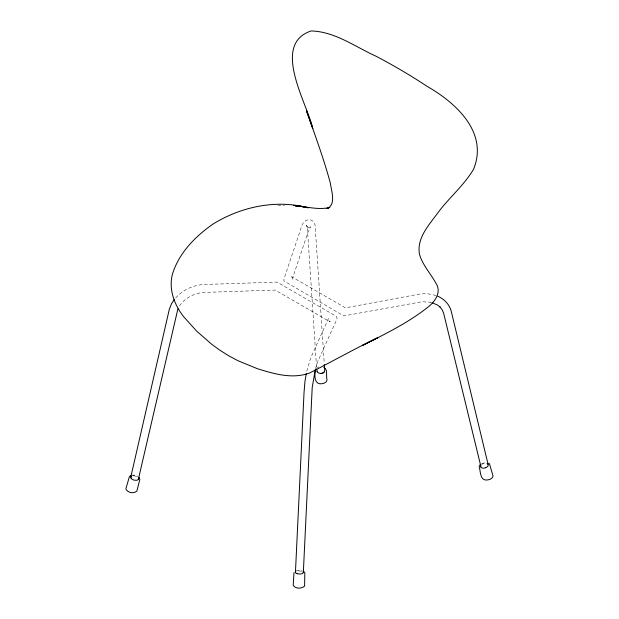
<?xml version="1.0" encoding="UTF-8"?>
<svg xmlns="http://www.w3.org/2000/svg" width="619" height="619" viewBox="0 0 619 619"><rect width="100%" height="100%" fill="white"/><g stroke="black" fill="none" stroke-linecap="round" stroke-linejoin="round"><path stroke-width="0.46" stroke-dasharray="3.1 2.32" d="M306.761 371.23L310.506 358.393L328.557 318.313L328.612 320.441L330.221 321.872L275.161 290.071L204.587 292.392C194.351 292.926 184.013 298.172 178.744 307.163M315.489 368.731L317.887 361.241L336.891 319.249L337.084 318.151L336.194 316.286L277.041 282.102L204.332 284.485C193.182 285.026 182.164 290.079 174.991 298.722M316.247 368.529L318.808 366.935M481.497 463.561L486.31 462.378M296.099 570.803L299.085 570.439L302.296 570.857M132.474 475.81L133.619 475.725M131.77 475.09L134.896 475.199L137.82 476.375M277.807 205.655L284.485 205.493M133.603 475.732L136.025 476.235L137.851 477.411M301.577 571.26L299.147 570.95A3.969 1.524 1.9 0 0 296.091 571.554M430.445 302.142L430.94 302.265L422.034 301.724L343.824 315.914L283.889 280.941L283.951 278.991L300.695 229.254C302.737 216.751 316.348 216.178 315.419 230.036L324.255 363.577M436.016 295.681C429.478 293.205 422.228 293.344 415.473 294.799L345.503 307.86L291.595 276.716L292.377 278.38L292.122 279.401L307.983 232.28L310.707 226.686L309.763 227.366L310.707 226.887L308.324 227.25L307.148 226.84L307.96 227.158L306.359 225.44L307.047 226.608L306.745 225.502L307.527 230.578L316.688 368.893M481.381 464.73A3.969 2.337 -15.7 0 1 482.255 464.072L484.607 463.26A3.969 2.337 -15.7 0 1 486.82 463.383"/><path stroke-width="0.93" d="M297.221 573.689A3.969 1.524 1.9 0 1 295.433 572.459L304.045 392.415L304.919 381.675L306.258 373.791M294.01 572.552L293.197 585.334C295.325 588.963 301.817 588.948 304.61 586.046L304.819 572.598L303.62 571.383M315.543 369.721C314.243 376.228 314.212 385.869 323.327 383.432C325.107 382.929 327.056 381.629 327.002 379.563C325.733 375.725 328.248 369.442 323.745 367.206M316.951 369.876L317.098 371.694M315.272 369.613L312.2 387.595L303.341 572.49A3.969 1.524 1.9 0 0 303.086 572.018M295.456 572.459L295.596 571.979M303.364 572.49L302.706 573.403A3.969 1.524 1.9 0 1 299.65 574.006L297.236 573.689M177.908 308.827L138.463 478.882A3.969 2.151 15.1 0 1 136.753 480.259L134.385 480.182A3.969 2.151 15.1 0 1 131.39 478.634M317.083 371.694L318.615 373.048L321.029 373.481A3.969 2.94 -2.1 0 0 324.085 372.104L324.72 370.301L324.317 364.537M174.372 299.395L171.494 303.859L169.327 309.26L130.756 477.179L131.406 478.634M480.29 464.467L479.137 466.525C480.661 471.221 479.872 480.917 487.161 479.973C489.521 479.74 492.445 478.719 493.057 476.127L489.521 464.002L488.824 463.174M130.454 475.493L129.309 476.978L125.943 488.546L126.129 489.606C128.28 492.995 133.952 493.823 136.892 491.068L139.863 479.292L138.996 477.311M131.615 476.096L130.756 477.179L130.903 477.899M485.381 467.809L486.526 467.283A3.969 2.337 -15.7 0 0 488.244 465.124L487.586 463.793M329.339 207.69L329.873 207.473M328.697 207.961L326.886 208.588C336.442 204.997 331.405 190.807 330.298 182.907C323.675 158.402 314.816 134.594 306.428 110.662L312.757 128.512C307.442 103.752 270.735 44.39 311.117 30.95C334.995 31.538 355.198 46.851 376.306 56.352C393.761 65.537 410.792 75.533 427.226 86.443C456.087 102.901 488.499 132.543 473.589 169.173C464.072 185.344 449.286 197.507 438.12 212.479C429.323 224.612 416.541 237.905 419.45 254.177C422.545 264.986 430.445 273.358 435.822 283.015C442.423 292.81 433.857 303.194 425.864 308.757L425.632 308.935C406.234 323.791 384.159 334.554 362.417 345.472L377.714 337.75C354.625 348.76 332.395 361.442 309.608 372.978C292.447 379.385 273.892 373.853 257.187 368.622L238.106 360.784L228.844 355.863L219.954 350.261L211.814 344.357L196.517 330.995L183.394 316.386C174.303 304.633 168.592 289.336 172.353 274.472C178.729 253.171 195.178 236.528 212.998 224.063C241.139 206.684 275.958 199.264 308.293 207.791L301.144 206.467M485.397 467.802L484.151 468.103A3.969 2.337 -15.7 0 1 481.156 467.577L443.637 313.237L442.229 309.871L440.086 307.001L440.566 307.558L437.734 305.182L432 302.629M329.37 207.527C318.034 210.158 306.428 206.553 295.07 205.717L302.366 206.63L293.878 205.431L301.732 206.56M296.78 206.011L303.836 206.816M437.679 296.199C443.947 298.853 449.162 304.053 451.096 310.661L488.097 464.397M480.537 466.231L480.646 466.974M324.07 372.112A3.969 2.94 -2.1 0 1 321.013 373.481M480.514 466.231A3.969 2.337 -15.7 0 1 480.77 465.465M138.478 478.874L138.354 478.154L138.463 478.882"/></g></svg>
